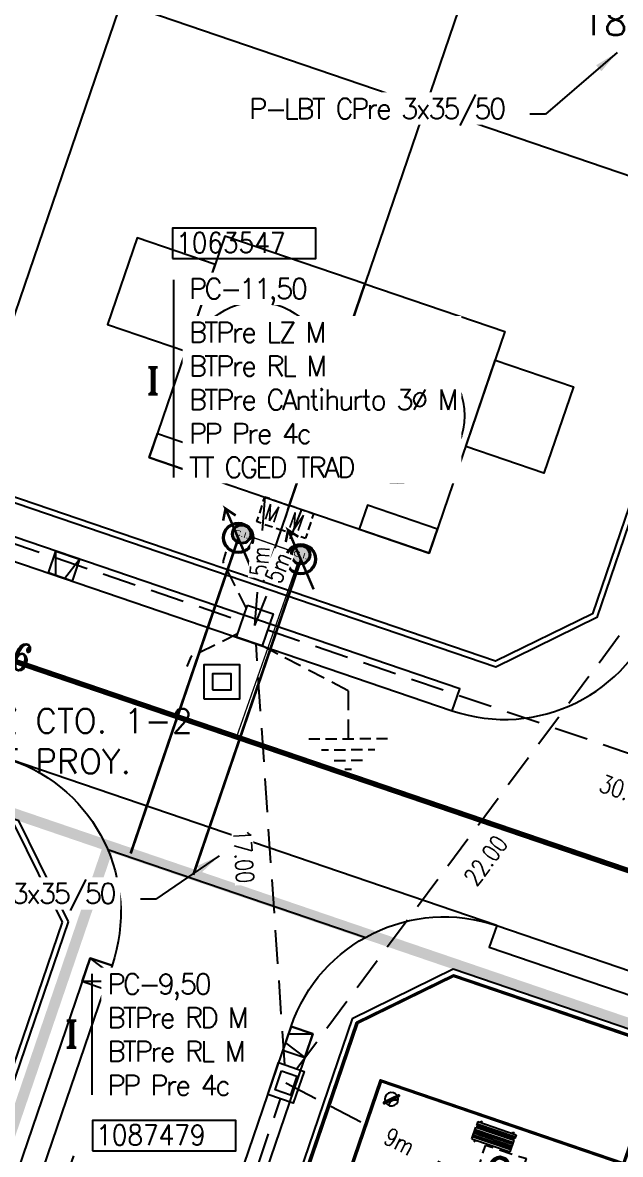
# Model space of a CAD drawing. Extents: x 0 to 336586, y 0 to 6284468.
# Drawn here: x 335268.98 to 335291.11, y 6277718.69 to 6277760.61 of the extents above; entities that cross this region are included whole.
import ezdxf
from ezdxf.enums import TextEntityAlignment as Align

# ---------------------------------------------------------------- set-up
doc = ezdxf.new("R2010")
doc.units = 0
doc.header["$LTSCALE"] = 5
doc.linetypes.add('DASHED', pattern=[0.75, 0.5, -0.25])
doc.linetypes.add('HIDDEN', pattern=[0.375, 0.25, -0.125])
for name, color, linetype in [('ACOM-P', 251, 'DASHED'), ('CALLES-URBANAS', 6, 'Continuous'), ('COTAS', 11, 'Continuous'), ('EQUIPOS', 240, 'Continuous'), ('EQUIPOS_P', 240, 'Continuous'), ('ESTRUCTURAS', 42, 'Continuous'), ('ESTRUCTURAS_E', 42, 'Continuous'), ('ESTRUCTURAS_P', 42, 'Continuous'), ('GRILLA', 254, 'Continuous'), ('LBT_A_P', 100, 'DASHED'), ('LINEA-EDIFICACION-URBANA', 21, 'Continuous'), ('MUROS', 8, 'Continuous'), ('Numero', 42, 'Continuous'), ('PLANTA', 6, 'Continuous'), ('POSTES_E', 41, 'Continuous'), ('POSTES_P', 41, 'Continuous'), ('Prosan Agua Potable D. Arranque', 1, 'Continuous'), ('Prosan Agua Potable D. MAP', 5, 'Continuous'), ('Prosan Agua Potable P. Cañeria Proyectada', 1, 'Continuous'), ('Prosan Alcantarillado D. Union Domiciliaria', 4, 'Continuous'), ('Prosan Alcantarillado P. Colector Proyectado', 1, 'Continuous'), ('Prosan General Bancas', 8, 'Continuous'), ('Prosan General Basura', 8, 'Continuous'), ('Prosan Pavimentación Baden Proyectado', 8, 'Continuous'), ('Prosan Pavimentación Dispositivo de Rodados Proyectado', 8, 'Continuous'), ('Prosan Pavimentación Vereda Proyectada', 8, 'Continuous'), ('PUNTO-DE-INTERES', 254, 'Continuous'), ('servicios', 6, 'Continuous'), ('TEXTO', 2, 'Continuous'), ('TEXTO-BT_P', 151, 'Continuous'), ('TEXTO-MT_P', 1, 'Continuous')]:
    doc.layers.add(name, color=color, linetype=linetype)
doc.styles.add('2mm', font='simplex.shx', dxfattribs={"width": 0.8, "height": 0.65})
doc.styles.add('ARIAL', font='arial.ttf', dxfattribs={"width": 0.82})
doc.styles.add('ROMAND', font='romand.shx', dxfattribs={"height": 2})
doc.styles.add('ROMANS', font='romans.shx', dxfattribs={"height": 1})
doc.styles.add('ROMANT', font='romant.shx', dxfattribs={"height": 2})
doc.styles.add('Swis-50', font='swissc.ttf', dxfattribs={"width": 0.85})
doc.dimstyles.new('ACOMETIDA 500', dxfattribs={"dimtxt": 0.65, "dimasz": 1.8, "dimexe": 1.25, "dimexo": 0.625, "dimtad": 0, "dimdec": 0, "dimtxsty": '2mm', "dimblk": 'NONE', "dimcen": 2.5, "dimse1": 1, "dimse2": 1, "dimclrd": 256, "dimclrt": 2, "dimadec": 0, "dimazin": 0, "dimtfac": 1, "dimtdec": 0, "dimtmove": 0, "dimatfit": 3, "dimldrblk": 'NONE', "dimfxl": 1, "dimtfill": 1, "dimlwd": -1, "dimarcsym": 2})
doc.dimstyles.new('COTA 500', dxfattribs={"dimtxt": 0.9, "dimasz": 0.9, "dimexe": 1.25, "dimexo": 1.25, "dimgap": 1.199999999999999, "dimtad": 0, "dimtih": 1, "dimtoh": 1, "dimdec": 0, "dimzin": 0, "dimdsep": 46, "dimtxsty": 'ROMANS', "dimcen": 0, "dimclrd": 11, "dimclre": 11, "dimclrt": 256, "dimadec": 0, "dimazin": 0, "dimtfac": 1, "dimtdec": 0, "dimtofl": 0, "dimtmove": 0, "dimatfit": 3, "dimfxl": 1.25, "dimfxlon": 1, "dimtfill": 1, "dimtolj": 1, "dimtzin": 0, "dimarcsym": 0})
doc.dimstyles.new('GRILLA X 500', dxfattribs={"dimtxt": 0.5, "dimasz": 1.8, "dimexe": 1.25, "dimexo": 0.625, "dimtad": 0, "dimdec": 0, "dimtxsty": 'ROMANS', "dimblk": 'NONE', "dimcen": 2.5, "dimse1": 1, "dimse2": 1, "dimsd1": 1, "dimsd2": 1, "dimclrd": 256, "dimclrt": 256, "dimadec": 0, "dimazin": 0, "dimtfac": 1, "dimtdec": 0, "dimtmove": 0, "dimatfit": 3, "dimldrblk": 'NONE', "dimfxlon": 1, "dimtfill": 1, "dimlwd": -1, "dimarcsym": 2})
doc.dimstyles.new('GRILLA Y 500', dxfattribs={"dimtxt": 0.5, "dimasz": 1.8, "dimexe": 1.25, "dimexo": 0.625, "dimtad": 0, "dimdec": 0, "dimtxsty": 'ROMANS', "dimblk": 'NONE', "dimcen": 2.5, "dimse1": 1, "dimse2": 1, "dimsd1": 1, "dimsd2": 1, "dimclrd": 256, "dimclrt": 256, "dimadec": 0, "dimazin": 0, "dimtfac": 1, "dimtdec": 0, "dimtmove": 0, "dimatfit": 3, "dimldrblk": 'NONE', "dimfxlon": 1, "dimtfill": 1, "dimlwd": -1, "dimarcsym": 2})
doc.dimstyles.new('VANO 500', dxfattribs={"dimtxt": 0.65, "dimasz": 1.8, "dimexe": 0, "dimexo": 8, "dimgap": 1.2, "dimtad": 0, "dimdec": 0, "dimzin": 0, "dimdsep": 46, "dimtxsty": '2mm', "dimblk": 'NONE', "dimcen": 0, "dimse1": 1, "dimse2": 1, "dimsd1": 1, "dimsd2": 1, "dimclrd": 7, "dimclrt": 2, "dimadec": 0, "dimazin": 0, "dimtfac": 1, "dimtdec": 0, "dimtofl": 0, "dimtmove": 0, "dimatfit": 3, "dimldrblk": 'NONE', "dimfxl": 1, "dimtfill": 1, "dimtolj": 1, "dimtzin": 0, "dimlwd": 25, "dimarcsym": 0})

# ---------------------------------------------------------------- blocks, each defined once
blk = doc.blocks.new('A$C461B3DCE')
at = {"layer": 'Prosan Agua Potable D. MAP', "ltscale": 2}
h = blk.add_hatch(color=4, dxfattribs=at)
h.dxf.hatch_style = 1
edge = h.paths.add_edge_path()
edge.add_line((0.7710314885518511, 0.5448670548734738), (0.7504819952160025, 0.5306253450311521))
edge.add_arc((0.5218886427903211, 0.3768014163459124), 0.2755298927691394, 393.9372072948622, 430.8894317799293)
edge.add_arc((0.5219586611189867, 0.376749035538496), 0.2755564759331746, 70.90675392884668, 215.492820778389)
edge.add_line((0.2976038094080948, 0.2167606861423788), (0.2770543160722461, 0.2025189763000571))
edge.add_arc((0.5218886427903213, 0.3768014163459125), 0.3005298927691393, 70.88943177992928, 215.4447158899646, ccw=False)
edge.add_arc((0.5218886427903213, 0.3768014163459125), 0.3005298927691391, 394.0026343322039, 430.88943177992934, ccw=False)
h = blk.add_hatch(color=4, dxfattribs=at)
h.dxf.hatch_style = 1
edge = h.paths.add_edge_path()
edge.add_line((0.7622593604771488, 0.557190258923689), (0.7420747884321109, 0.5424359027211417))
edge.add_arc((0.521888642790321, 0.3768014163459126), 0.2755298927691394, 0, 36.95222448506712, ccw=False)
edge.add_arc((0.5218620722195667, 0.376884724929531), 0.2755564759331746, 215.3966110015403, 359.98267785108266, ccw=False)
edge.add_line((0.2972388881172841, 0.2172733325026044), (0.2770543160722462, 0.2025189763000571))
edge.add_arc((0.5218886427903211, 0.3768014163459128), 0.3005298927691393, 215.4447158899647, 360)
edge.add_arc((0.5218886427903211, 0.3768014163459128), 0.3005298927691391, 0, 36.88679744772544)
at = {"layer": 'Prosan Agua Potable D. MAP', "color": 4, "ltscale": 2, "const_width": 0.05}
blk.add_lwpolyline([(9.38084215e-08, 1.08246816e-07), (1.023286459401971, 0.7479937492063158), (0.9377070762315523, 0.5236589383472321), (1.023286459402515, 0.7479937492077511), (0.7832410503892931, 0.7426890532315298)], dxfattribs=at)
at = {"layer": 'Prosan Agua Potable D. MAP', "color": 4, "ltscale": 2}
for radius in [0.3005298927691391, 0.2755298927691391]:
    blk.add_circle((0.5218886427903211, 0.3768014163459128), radius, dxfattribs=at)
blk = doc.blocks.new('agua potable')
at = {"layer": 'Prosan Agua Potable D. Arranque', "color": 4, "const_width": 0.1, "elevation": -499.809}
for points in [[(335766.5598556594, 6282419.206330545), (335762.5748947476, 6282407.533033522)], [(335768.8770554305, 6282418.41529863), (335764.8920945203, 6282406.742001605)]]:
    blk.add_lwpolyline(points, dxfattribs=at)
at = {"layer": 'Prosan Agua Potable P. Cañeria Proyectada', "color": 4, "const_width": 0.4}
for points in [[(335794.3611154302, 6282396.682042008), (335675.8759594712, 6282437.129801887)], [(335747.4637905316, 6282365.934244132), (335761.7595551762, 6282407.811369308)]]:
    blk.add_lwpolyline(points, dxfattribs=at)
at = {"layer": 'Prosan Agua Potable D. MAP', "color": 4, "ltscale": 20}
for p, xscale, yscale, zscale, rotation in [((335767.0314663126, 6282418.108546367, -499.809), 1.885254132807255, 1.885254132807255, 1.885254132807255, 77.0827137440164), ((335769.3486660836, 6282417.317514454, -499.809), 1.885254132807254, 1.885254132807254, 1.885254132807254, 77.08271373004237)]:
    blk.add_blockref('A$C461B3DCE', p, dxfattribs=dict(at, xscale=xscale, yscale=yscale, zscale=zscale, rotation=rotation))
blk = doc.blocks.new('UD')
at = {"layer": 'Prosan Alcantarillado D. Union Domiciliaria', "true_color": 0x57ffab}
h = blk.add_hatch(color=101, dxfattribs=at)
edge = h.paths.add_edge_path()
edge.add_arc((6.984919e-10, 0), 0.3200000000000001, 0, 360)
at = {"layer": 'Prosan Alcantarillado D. Union Domiciliaria', "color": 7}
for radius in [0.36, 0.3200000000000001]:
    blk.add_circle((6.984919e-10, 0), radius, dxfattribs=at)
at = {"layer": 'Prosan Alcantarillado D. Union Domiciliaria', "color": 7, "ltscale": 10, "style": 'ARIAL', "oblique": 359.9999998988733, "width": 1.199999998176862}
blk.add_text('C.I.', height=0.2121039574924962, dxfattribs=at).set_placement((0, 0), align=Align.MIDDLE_CENTER)
blk = doc.blocks.new('ALCANTARILLADO')
at = {"layer": 'Prosan Alcantarillado D. Union Domiciliaria', "color": 5, "ltscale": 20, "const_width": 0.05}
for points in [[(-17.29484608445637, -229.7124024324585), (-15.79013001119893, -230.2413405172992)], [(-15.57661543584254, -230.7181173099671), (-17.83632313834096, -237.1465038845781)]]:
    blk.add_lwpolyline(points, dxfattribs=at)
at = {"layer": 'Prosan Alcantarillado P. Colector Proyectado', "color": 5, "const_width": 0.2}
blk.add_lwpolyline([(-80.53497910180886, -215.7206601623911), (-1.985794598018401, -242.5353131315205)], dxfattribs=at)
at = {"layer": 'Prosan Alcantarillado D. Union Domiciliaria', "color": 5, "ltscale": 20, "rotation": 343.655956915462}
for p in [(-17.64029821905569, -229.6110968377907), (-15.45727229323529, -230.378474537516)]:
    blk.add_blockref('UD', p, dxfattribs=at)
blk = doc.blocks.new('Banca')
at = {"layer": 'Prosan General Bancas'}
for p, q in [((2.026606471405344, 2.107116963149334), (2.026606471405344, 1.957116963140606)), ((3.526606471408982, 2.107116963149334), (2.026606471405344, 2.107116963149334)), ((2.176606471406798, 2.157116963152244), (2.126606471407524, 2.157116963152244)), ((2.126606471407524, 2.157116963152244), (2.126606471407524, 2.107116963149334)), ((2.176606471406798, 2.157116963152244), (2.176606471406798, 2.107116963149334)), ((3.426606471406799, 2.157116963152244), (3.376606471407526, 2.157116963152244)), ((3.376606471407526, 2.157116963152244), (3.376606471407526, 2.107116963149334)), ((3.426606471406799, 2.157116963152244), (3.426606471406799, 2.107116963149334)), ((3.526606471408982, 2.107116963149334), (3.526606471408982, 2.087116963145263)), ((3.526606471408982, 2.107116963149334), (3.526606471408982, 1.957116963140606)), ((3.526606471408982, 2.025492940333379), (2.026606471405344, 2.025492940333379)), ((3.526606471408982, 1.957116963140606), (2.026606471405344, 1.957116963140606)), ((3.526606471408982, 1.887116963148173), (2.026606471405344, 1.887116963148173)), ((3.526606471408982, 1.804036638207206), (2.026606471405344, 1.804036638207206)), ((3.526606471408982, 1.734036638214774), (2.026606471405344, 1.734036638214774)), ((2.126606471407524, 1.957116963140606), (2.126606471407524, 1.887116963148173)), ((2.176606471406798, 1.957116963140606), (2.176606471406798, 1.887116963148173)), ((3.376606471407526, 1.957116963140606), (3.376606471407526, 1.887116963148173)), ((3.426606471406799, 1.957116963140606), (3.426606471406799, 1.887116963148173)), ((3.526606471408982, 2.03711696314235), (3.526606471408982, 2.017116963138278)), ((3.526606471408982, 1.66403663820779), (2.026606471405344, 1.66403663820779)), ((3.526606471408982, 1.594036638215357), (2.026606471405344, 1.594036638215357)), ((3.526606471408982, 1.52403663820837), (2.026606471405344, 1.52403663820837)), ((3.526606471408982, 1.43549294035142), (2.026606471405344, 1.43549294035142)), ((2.126606471407524, 1.43549294035142), (2.126606471407524, 1.385492940348511)), ((2.176606471406798, 1.385492940348511), (2.126606471407524, 1.385492940348511)), ((2.176606471406798, 1.43549294035142), (2.176606471406798, 1.385492940348511)), ((3.376606471407526, 1.43549294035142), (3.376606471407526, 1.385492940348511)), ((3.426606471406799, 1.385492940348511), (3.376606471407526, 1.385492940348511)), ((3.426606471406799, 1.43549294035142), (3.426606471406799, 1.385492940348511))]:
    blk.add_line(p, q, dxfattribs=at)
for points in [[(2.026606471405344, 1.43549294035142), (2.026606471405344, 1.887116963148173)], [(3.526606471408982, 1.43549294035142), (3.526606471408982, 1.887116963148173)]]:
    blk.add_lwpolyline(points, dxfattribs=at)
blk = doc.blocks.new('A$C5C7937C3')
at = {"layer": 'Prosan Pavimentación Dispositivo de Rodados Proyectado'}
for p, q in [((-0.6315782112360468, 6.903170517231955, -1.978999999999999), (-3.000010038471373, -8.76825652e-08, -1.978999999999999)), ((2.131585714683748, 6.903170517231955, -1.978999999999999), (4.500017541919078, -8.76825652e-08, -1.978999999999999))]:
    blk.add_line(p, q, dxfattribs=at)
at = {"layer": 'Prosan Pavimentación Dispositivo de Rodados Proyectado', "elevation": -1.978999999999999}
blk.add_lwpolyline([(4.500017541919078, 6.903170517231955), (-3.000010038489562, 6.903170517227408), (-3.000010038489562, -8.76825652e-08), (4.500017541919078, -8.76825652e-08)], close=True, dxfattribs=at)
blk = doc.blocks.new('A$C12F70A7C')
at = {"layer": 'MUROS'}
for points in [[(0, -8.672000000951812), (-5.476999999998952, -8.672000000951812), (-5.476999999998952, 0), (0, 0)], [(-2.738500000006752, 0), (-5.476999999998952, 0), (-5.476999999998952, -0.9399999999441206), (-2.738500000006752, -0.9399999999441206)], [(0, -8.672000000951812), (5.4769999999844, -8.672000000951812), (5.4769999999844, 0), (0, 0)], [(2.7384999999922, 0), (5.4769999999844, 0), (5.4769999999844, -0.9399999999441206), (2.7384999999922, -0.9399999999441206)], [(-5.476999999998952, -7.557999999960883), (-8.53499999998894, -7.557999999960883), (-8.53499999998894, -4.169999999925493), (-5.476999999998952, -4.169999999925493)], [(5.4769999999844, -7.557999999960883), (8.534999999974389, -7.557999999960883), (8.534999999974389, -4.169999999925493), (5.4769999999844, -4.169999999925493)]]:
    blk.add_lwpolyline(points, close=True, dxfattribs=at)
blk = doc.blocks.new('PLANTA')
at = {"layer": 'CALLES-URBANAS', "flags": 128}
blk.add_lwpolyline([(335725.5072849494, 6282473.654237114), (335721.237179917, 6282473.526946058), (335710.1720965475, 6282441.113577982, 0.4142135623730951), (335713.9119420435, 6282433.496914956), (335774.4799874992, 6282412.820554791, 0.4142135623730951), (335782.0966505262, 6282416.560400287), (335793.1617338957, 6282448.973768363), (335789.8608332461, 6282451.685604438)], format="xyb", close=True, dxfattribs=at)
for points in [[(335758.1459037947, 6282410.999947876, -0.4142135623730951), (335761.8857492908, 6282403.383284849), (335750.2714501044, 6282369.361078066), (335750.2714501044, 6282369.361078066, -0.4142135623730951), (335742.6547870774, 6282365.621232569), (335675.0551700945, 6282388.697988923, -0.4142135623730951), (335671.3153245985, 6282396.314651949), (335682.9296237849, 6282430.336858733, -0.4142135623730943), (335690.5462868119, 6282434.076704229), (335758.1459037947, 6282410.999947876)], [(335752.6961944177, 6282354.79671694), (335768.5103792626, 6282401.121807956, -0.4142135623730951), (335776.1270422894, 6282404.861653452), (335797.5159645338, 6282397.560030021)]]:
    blk.add_lwpolyline(points, format="xyb", dxfattribs=at)
for points in [[(335774.4799874992, 6282412.820554791), (335774.7545954077, 6282413.624974145), (335714.186549952, 6282434.301334309), (335713.9119420436, 6282433.496914956)], [(335776.1270422895, 6282404.861653452), (335775.852434381, 6282404.057234098), (335793.9755292322, 6282397.870479455)], [(335768.5103792626, 6282401.121807956), (335769.3147986162, 6282400.847200047), (335753.2260058629, 6282353.717689677), (335752.1702054612, 6282354.078112558)]]:
    blk.add_lwpolyline(points, dxfattribs=at)
at = {"layer": 'LINEA-EDIFICACION-URBANA', "ltscale": 0.2}
for p, q in [((335768.234799691, 6282456.690680241), (335756.2005119387, 6282421.438185034)), ((335717.1070802932, 6282454.464013386), (335784.7729435759, 6282431.364642263)), ((335779.5124435716, 6282452.840785054), (335767.4781558194, 6282417.588289848))]:
    blk.add_line(p, q, dxfattribs=at)
for points in [[(335789.8763127967, 6282446.314135138), (335779.6695743548, 6282416.41514939), (335776.0790449706, 6282414.652169315), (335713.7666911461, 6282435.923991127), (335712.0037110722, 6282439.514520511), (335722.210449514, 6282469.41350626), (335725.8009788984, 6282471.176486334), (335788.1133327229, 6282449.904664522), (335789.8763127967, 6282446.314135138)], [(335760.0541347662, 6282404.98234232), (335758.2911546922, 6282408.572871705), (335688.9472293405, 6282432.245089704), (335685.3566999563, 6282430.48210963), (335673.1469391235, 6282394.715594478), (335674.9099191973, 6282391.125065094), (335744.253844549, 6282367.452847094), (335747.8443739333, 6282369.215827168), (335760.0541347662, 6282404.98234232)], [(335793.9491029232, 6282396.400172804), (335759.4615803044, 6282295.374565735), (335731.070308997, 6282305.066609561), (335735.2540412491, 6282317.322175009), (335743.9133789979, 6282314.366101642), (335747.6826994505, 6282325.4077149), (335745.3452960156, 6282330.168129291), (335752.0018921857, 6282349.667548735), (335753.5886969829, 6282350.446683213), (335770.9374554338, 6282401.267058853), (335774.5279848182, 6282403.030038927), (335793.9491029232, 6282396.400172804)]]:
    blk.add_lwpolyline(points, dxfattribs=at)
at = {"layer": 'LINEA-EDIFICACION-URBANA', "flags": 128}
blk.add_lwpolyline([(335794.4069685654, 6282396.191036206), (335793.7771226211, 6282396.670214977), (335774.5141981128, 6282403.246077909), (335770.7749441318, 6282401.41007281), (335753.9739749621, 6282352.194357072), (335751.4276328168, 6282353.063612252)], dxfattribs=at)
at = {"layer": 'Prosan General Basura'}
for p, q in [((335772.4891451581, 6282398.584322337), (335771.9505657505, 6282398.319875325)), ((335771.9726030016, 6282398.274993708), (335772.5111824092, 6282398.539440719))]:
    blk.add_line(p, q, dxfattribs=at)
for centre, radius, start, end in [((335772.2308740798, 6282398.429658022), 0.25, 31.89059638055878, 200.4122554478263), ((335772.2308740798, 6282398.429658022), 0.25, 211.8905963805588, 20.41225544782628), ((335772.5001637837, 6282398.561881528), 0.025, 296.1514258922519, 116.1514258922519), ((335771.961584376, 6282398.297434516), 0.025, 116.1514258922519, 296.1514258922519), ((335772.3693501518, 6282398.147634185), 0.25, 65.08159208807889, 167.2212597333259)]:
    blk.add_arc(centre, radius, start, end, dxfattribs=at)
at = {"layer": 'Prosan Pavimentación Baden Proyectado'}
for points in [[(335776.1270422894, 6282404.861653452), (335758.145903795, 6282410.999947877)], [(335771.2485851939, 6282404.413706621), (335761.73208838, 6282407.662391867)]]:
    blk.add_lwpolyline(points, dxfattribs=at)
at = {"layer": 'Prosan Pavimentación Vereda Proyectada'}
for points in [[(335791.4700223127, 6282450.363584352), (335779.8320856569, 6282416.272135433), (335776.092831676, 6282414.436130334), (335713.6236771898, 6282435.761479825), (335711.7876720901, 6282439.500733806), (335723.4256087459, 6282473.592182724)], [(335761.8857492908, 6282403.383284849), (335761.0813299372, 6282403.657892757), (335749.4670307506, 6282369.635685975), (335750.2714501044, 6282369.361078066)]]:
    blk.add_lwpolyline(points, dxfattribs=at)
for points in [[(335760.2701737482, 6282404.996129026), (335758.4341686486, 6282408.735383007), (335688.9334426352, 6282432.461128686), (335685.1941886542, 6282430.625123587), (335672.9309001414, 6282394.701807773), (335674.7669052409, 6282390.962553792), (335744.2676312543, 6282367.236808113), (335748.0068852354, 6282369.072813212)], [(335770.5633859356, 6282395.296150173), (335771.8556584458, 6282399.081653014), (335780.8462276932, 6282396.012505802), (335782.3323410801, 6282400.365834069), (335774.5279848182, 6282403.030038927), (335770.9374554338, 6282401.267058853), (335769.0728441919, 6282395.804982474)], [(335770.5322205563, 6282395.359622365), (335771.8244930667, 6282399.145125207), (335780.8150623141, 6282396.075977994), (335782.2688688882, 6282400.33466869), (335774.5314314945, 6282402.976029182), (335770.9780832594, 6282401.231305365), (335769.1363163838, 6282395.836147853)]]:
    blk.add_lwpolyline(points, close=True, dxfattribs=at)
at = {"layer": 'PUNTO-DE-INTERES', "color": 8}
for centre in [(335767.2578980278, 6282425.465358108), (335772.4384494183, 6282423.748952406)]:
    blk.add_circle(centre, 2.5, dxfattribs=at)
at = {"layer": 'CALLES-URBANAS', "xscale": 0.1231318257598217, "yscale": 0.1231318257598217, "zscale": 0.1231318257598217, "rotation": 71.15142590643127}
blk.add_blockref('A$C5C7937C3', (335769.13578805, 6282400.322817646, 0.2436778831786871), dxfattribs=at)
at = {"layer": 'Prosan General Bancas', "xscale": -1, "rotation": 341.151425908519}
blk.add_blockref('Banca', (335778.0792597751, 6282394.466399111), dxfattribs=at)
at = {"layer": 'Prosan Pavimentación Dispositivo de Rodados Proyectado', "xscale": -0.1231318257598217, "yscale": 0.1231318257598217, "zscale": 0.1231318257598217}
for p, rotation in [((335760.1576061879, 6282418.608007747, 0.2436778831786871), 161.1514259080774), ((335760.9023193918, 6282403.133510349, 0.2436778831786871), 251.1514259102298)]:
    blk.add_blockref('A$C5C7937C3', p, dxfattribs=dict(at, rotation=rotation))
at = {"layer": 'PUNTO-DE-INTERES', "rotation": 161.1514259085047}
blk.add_blockref('A$C12F70A7C', (335768.4473602021, 6282420.427416978), dxfattribs=at)
blk.add_blockref('A$C12F70A7C', (335768.4473602021, 6282420.427416978), dxfattribs=at)
blk.add_blockref('A$C12F70A7C', (335768.4473602021, 6282420.427416978), dxfattribs=at)
at = {"layer": 'PUNTO-DE-INTERES', "color": 8, "char_height": 2.25, "attachment_point": 5, "rotation": 71.15142590850466, "line_spacing_factor": 0.6, "style": 'Swis-50'}
for s, insert in [('\\fArial Narrow|b0|i0|c00|p39;\\H1x;\\W0.8;121', (335767.3868097462, 6282425.42135099)), ('\\fArial Narrow|b0|i0|c00|p39;\\H1x;\\W0.8;122', (335772.4384494183, 6282423.748952406))]:
    blk.add_mtext(s, dxfattribs=dict(at, insert=insert))
at = {"layer": 'TEXTO', "style": 'ROMANT', "width": 0.8}
blk.add_text('CALLE 06', height=1, rotation=341.1514259368298, dxfattribs=at).set_placement((335756.372280269, 6282415.545627837), align=Align.MIDDLE_CENTER)
blk = doc.blocks.new('EM-BT_P')
at = {"layer": 'EQUIPOS'}
for p, q in [((-1.59583581811421, 0.990598165203636), (-1.59583581811421, 1.595838092819461)), ((-0.990595890498426, 1.595417830392476), (-1.59583581811421, 1.595417830392476)), ((-0.4940528739877835, 1.595417830392476), (0.4940729303437621, 1.595417830392476)), ((0.9906159468543903, 1.595417830392476), (1.595855874470174, 1.595417830392476)), ((1.595855874470174, 0.990598165203636), (1.595855874470174, 1.595838092819461)), ((-1.59583581811421, 0.4940551486930361), (-1.59583581811421, -0.4940706556385237)), ((1.595855874470174, 0.4940551486930361), (1.595855874470174, -0.4940706556385237)), ((-1.59583581811421, -0.9906136721491804), (-1.59583581811421, -1.595853599764949)), ((1.595855874470174, -0.9906136721491804), (1.595855874470174, -1.595853599764949)), ((-0.990595890498426, -1.595433337337964), (-1.59583581811421, -1.595433337337964)), ((-0.4940528739877835, -1.595433337337964), (0.4940729303437621, -1.595433337337964)), ((0.9906159468543903, -1.595433337337964), (1.595855874470174, -1.595433337337964))]:
    blk.add_line(p, q, dxfattribs=at)
at = {"layer": 'EQUIPOS', "style": 'ROMANS', "width": 0.8}
blk.add_text('M', height=1.98, dxfattribs=at).set_placement((-0.9147899827143248, -0.9896123134684556))
blk = doc.blocks.new('PC-11-5-R_P')
at = {"layer": 'POSTES_P'}
for points in [[(-0.9999657893680478, 1.250017720109184), (1.000034210631952, 1.250017720109184), (1.000034210631952, -1.249982279890816), (-0.9999657893680478, -1.249982279890816)], [(-0.6076441962093213, 0.7368020719475794), (0.607712617473112, 0.7368020719475794), (0.607712617473112, -0.7367666317292105), (-0.6076441962093213, -0.7367666317292105)]]:
    blk.add_lwpolyline(points, close=True, dxfattribs=at)
blk = doc.blocks.new('PC-11-5_P')
at = {"layer": 'POSTES_E'}
blk.add_lwpolyline([(-0.9999145091573203, 1.250006196363586), (1.00008549084268, 1.250006196363586), (1.00008549084268, -1.249993803636414), (-0.9999145091573203, -1.249993803636414)], close=True, dxfattribs=at)
blk = doc.blocks.new('*D145')
at = {"layer": 'Defpoints', "color": 0, "linetype": 'HIDDEN', "ltscale": 0.25, "transparency": 16777216}
for p in [(335291.8996462352, 6277739.026139759), (335292.7083347826, 6277738.424183487), (335278.7305737594, 6277721.334359492)]:
    blk.add_point(p, dxfattribs=at)
at = {"layer": 'COTAS', "color": 2, "linetype": 'HIDDEN', "ltscale": 0.25, "transparency": 16777216, "insert": (335286.1237985445, 6277729.578293353), "char_height": 0.65, "attachment_point": 5, "rotation": 53.33743828222903, "style": '2mm', "bg_fill": 3, "box_fill_scale": 1.1, "bg_fill_color": 256, "bg_fill_true_color": 13158600, "bg_fill_transparency": 0}
blk.add_mtext('\\A1;22.00', dxfattribs=at)
blk = doc.blocks.new('_None')
blk = doc.blocks.new('*D146')
at = {"layer": 'Defpoints', "color": 0, "linetype": 'HIDDEN', "ltscale": 0.25, "transparency": 16777216}
for p in [(335278.7305737594, 6277721.334359492), (335269.0401209788, 6277692.947743451), (335270.001387561, 6277692.619592029)]:
    blk.add_point(p, dxfattribs=at)
at = {"layer": 'COTAS', "color": 2, "linetype": 'HIDDEN', "ltscale": 0.25, "transparency": 16777216, "insert": (335274.8466139503, 6277706.81290005), "char_height": 0.65, "attachment_point": 5, "rotation": 71.15142926931067, "style": '2mm', "bg_fill": 3, "box_fill_scale": 1.1, "bg_fill_color": 256, "bg_fill_true_color": 13158600, "bg_fill_transparency": 0}
blk.add_mtext('\\A1;30.00', dxfattribs=at)
blk = doc.blocks.new('*D162')
at = {"layer": 'Defpoints', "color": 0, "ltscale": 0.5, "transparency": 16777216}
for p in [(335277.5750788453, 6277738.277741074), (335305.9650222005, 6277728.581808096), (335305.5249965584, 6277727.292099603)]:
    blk.add_point(p, dxfattribs=at)
at = {"layer": 'COTAS', "color": 2, "ltscale": 0.5, "transparency": 16777216, "insert": (335291.3285291903, 6277732.135682246), "char_height": 0.65, "attachment_point": 5, "rotation": 341.1612699663078, "style": '2mm', "bg_fill": 3, "box_fill_scale": 1.1, "bg_fill_color": 256, "bg_fill_true_color": 13158600, "bg_fill_transparency": 0}
blk.add_mtext('\\A1;30.00', dxfattribs=at)
blk = doc.blocks.new('*D225')
at = {"layer": 'Defpoints', "color": 0, "linetype": 'HIDDEN', "ltscale": 0.25, "transparency": 16777216}
for p in [(335253.6442032419, 6277746.449792642), (335277.5750373907, 6277738.277751951), (335277.1249616959, 6277736.959759639)]:
    blk.add_point(p, dxfattribs=at)
at = {"layer": 'COTAS', "color": 2, "linetype": 'HIDDEN', "ltscale": 0.25, "transparency": 16777216, "insert": (335265.1595446214, 6277741.045779984), "char_height": 0.65, "attachment_point": 5, "rotation": 341.1456912022462, "style": '2mm', "bg_fill": 3, "box_fill_scale": 1.1, "bg_fill_color": 256, "bg_fill_true_color": 13158600, "bg_fill_transparency": 0}
blk.add_mtext('\\A1;25.00', dxfattribs=at)
blk = doc.blocks.new('*D226')
at = {"layer": 'Defpoints', "color": 0, "linetype": 'HIDDEN', "ltscale": 0.25, "transparency": 16777216}
for p in [(335276.5828332403, 6277738.210072483), (335277.575078845, 6277738.277741074), (335278.7305737592, 6277721.334359492)]:
    blk.add_point(p, dxfattribs=at)
at = {"layer": 'COTAS', "color": 2, "linetype": 'HIDDEN', "ltscale": 0.25, "transparency": 16777216, "insert": (335277.1605806979, 6277729.738381693), "char_height": 0.65, "attachment_point": 5, "rotation": 273.9013835380093, "style": '2mm', "bg_fill": 3, "box_fill_scale": 1.1, "bg_fill_color": 256, "bg_fill_true_color": 13158600, "bg_fill_transparency": 0}
blk.add_mtext('\\A1;17.00', dxfattribs=at)
blk = doc.blocks.new('*D361')
at = {"layer": 'ACOM-P', "ltscale": 0.5, "transparency": 16777216}
for p, q in [((335277.9468613141, 6277743.040269649), (335277.8500823522, 6277741.80053241)), ((335277.5750788451, 6277738.277741073), (335277.6718578071, 6277739.517478313))]:
    blk.add_line(p, q, dxfattribs=at)
at = {"layer": 'Defpoints', "color": 0, "ltscale": 0.5, "transparency": 16777216}
for p in [(335277.9468613141, 6277743.040269649), (335277.9468613141, 6277743.040269649), (335277.5750788451, 6277738.277741073)]:
    blk.add_point(p, dxfattribs=at)
at = {"layer": 'ACOM-P', "color": 2, "ltscale": 0.5, "transparency": 16777216, "insert": (335277.7609700784, 6277740.659005362), "char_height": 0.65, "attachment_point": 5, "rotation": 85.53630955409899, "style": '2mm', "bg_fill": 3, "box_fill_scale": 1.1, "bg_fill_color": 256, "bg_fill_true_color": 13158600, "bg_fill_transparency": 0}
blk.add_mtext('5m', dxfattribs=at)
blk = doc.blocks.new('*D362')
at = {"layer": 'ACOM-P', "ltscale": 0.5, "transparency": 16777216}
for p, q in [((335279.3061040856, 6277742.576259414), (335278.8682772575, 6277741.488981857)), ((335277.5750571156, 6277738.277462724), (335278.0128839437, 6277739.36474028))]:
    blk.add_line(p, q, dxfattribs=at)
at = {"layer": 'Defpoints', "color": 0, "ltscale": 0.5, "transparency": 16777216}
for p in [(335279.3061040859, 6277742.576259414), (335279.3061040856, 6277742.576259414), (335277.5750571159, 6277738.277462724)]:
    blk.add_point(p, dxfattribs=at)
at = {"layer": 'ACOM-P', "color": 2, "ltscale": 0.5, "transparency": 16777216, "insert": (335278.4405806002, 6277740.426861069), "char_height": 0.65, "attachment_point": 5, "rotation": 68.066253724571, "style": '2mm', "bg_fill": 3, "box_fill_scale": 1.1, "bg_fill_color": 256, "bg_fill_true_color": 13158600, "bg_fill_transparency": 0}
blk.add_mtext('5m', dxfattribs=at)
blk = doc.blocks.new('*U414')
at = {"layer": 'ESTRUCTURAS', "linetype": 'DASHED', "ltscale": 0.5}
for points in [[(-0.9999999950032943, 9.996705035690685e-05), (-3.720325226813023, -2.740808827288756), (-4.480604555860867, -2.773815924443584)], [(0.9999999950032943, -9.996705035690685e-05), (3.71977717131017, -2.741552592383566), (4.480049885918192, -2.774711694641872)]]:
    blk.add_lwpolyline(points, dxfattribs=at)
blk = doc.blocks.new('*U95')
at = {"layer": 'ESTRUCTURAS_E', "ltscale": 3}
for p, q in [((1.657170947816326, -0.8640653022951028), (0, 0)), ((4.069243126028397, -2.121743563292085), (2.412072178212014, -1.257678260997011)), ((6.570607230804427, -3.425979516855932), (4.913436282988101, -2.561914214560829)), ((9.105852084715393, -4.74788122770434), (7.368990578442236, -3.8422644810191)), ((9.105852084715535, -4.747881227704397), (9.105852084715535, -6.800140530395112)), ((9.105852084715535, -7.785268621837815), (9.105852084715535, -9.837527924528558)), ((4.937199434267285, -9.837527924525233), (6.115733717630775, -9.837527924525233)), ((6.713632307243472, -9.837527924525233), (7.892166590607018, -9.837527924525233)), ((8.516584943035012, -9.837527924528558), (9.695119226398559, -9.837527924528558)), ((11.49807186218996, -9.837527924525233), (10.31953757882647, -9.837527924525233)), ((13.27450473516626, -9.837527924525233), (12.09597045180271, -9.837527924525233)), ((6.287813355392416, -11.00585093154979), (7.003679050656899, -11.00585093154979)), ((7.628097403084865, -11.00585093155311), (8.806631686448354, -11.00585093155311)), ((10.60958432223984, -11.00585093154979), (9.431050038876348, -11.00585093154979)), ((11.92389081404107, -11.00585093154979), (11.20748291185259, -11.00585093154979)), ((7.628097403084865, -12.14540153467328), (8.806631686448354, -12.14540153467328)), ((9.468130448197767, -13.10210014875597), (8.743573721235746, -13.10210014875597)), ((10.60958432223984, -12.14540153467001), (9.431050038876348, -12.14540153467001))]:
    blk.add_line(p, q, dxfattribs=at)
blk = doc.blocks.new('CA 3Ø-P')
at = {"layer": 'ESTRUCTURAS'}
for points in [[(-1.307126184576191, -1.266878571361303), (1.346075665089302, -1.266878571361303), (1.346075665089302, 1.246819127351046), (-1.307126184576191, 1.246819127351046)], [(-0.676001158892177, -0.6099489843472838), (0.7149506394052878, -0.6099489843472838), (0.7149506394052878, 0.5898895403370261), (-0.676001158892177, 0.5898895403370261)]]:
    blk.add_lwpolyline(points, close=True, dxfattribs=at)
blk = doc.blocks.new('COTA-500')
at = {"layer": 'COTAS', "color": 11}
blk.add_line((0.007478311659748544, 1.249977630094855), (-0.007478310724740958, -1.249977629634322), dxfattribs=at)
blk.add_solid([(0.8990864967945762, -0.1553816995609121), (0.9008812913689561, 0.1446129311781807), (4.675037934900872e-10, -2.564345437383597e-12)], dxfattribs=at)
blk = doc.blocks.new('*D434')
at = {"layer": 'Defpoints', "color": 0, "ltscale": 0.5, "transparency": 16777216}
for p in [(335292.711083103, 6278000), (335274.7657512065, 6277998.486549078), (0, 0)]:
    blk.add_point(p, dxfattribs=at)
at = {"layer": 'GRILLA', "ltscale": 0.5, "transparency": 16777216, "insert": (335269.8550369208, 6277998.486549078), "char_height": 1, "attachment_point": 5, "style": 'ROMANS', "bg_fill": 3, "box_fill_scale": 1.1, "bg_fill_color": 256, "bg_fill_true_color": 13158600, "bg_fill_transparency": 0}
blk.add_mtext('Y-6278000', dxfattribs=at)
blk = doc.blocks.new('*D439')
at = {"layer": 'Defpoints', "color": 0, "ltscale": 0.5, "transparency": 16777216}
for p in [(335301.7893708139, 6277932.198101984), (335300, 6277899.167990658), (0, 0)]:
    blk.add_point(p, dxfattribs=at)
at = {"layer": 'GRILLA', "ltscale": 0.5, "transparency": 16777216, "insert": (335301.7893708129, 6277936.632625794), "char_height": 1, "attachment_point": 5, "rotation": 90, "style": 'ROMANS', "bg_fill": 3, "box_fill_scale": 1.1, "bg_fill_color": 256, "bg_fill_true_color": 13158600, "bg_fill_transparency": 0}
blk.add_mtext('X-335300', dxfattribs=at)
blk = doc.blocks.new('*D440')
at = {"layer": 'Defpoints', "color": 0, "ltscale": 0.5, "transparency": 16777216}
for p in [(335402.3497128253, 6277986.733224559), (335398.5975279866, 6277900), (0, 0)]:
    blk.add_point(p, dxfattribs=at)
at = {"layer": 'GRILLA', "ltscale": 0.5, "transparency": 16777216, "insert": (335402.3497128243, 6277991.143938844), "char_height": 1, "attachment_point": 5, "rotation": 90, "style": 'ROMANS', "bg_fill": 3, "box_fill_scale": 1.1, "bg_fill_color": 256, "bg_fill_true_color": 13158600, "bg_fill_transparency": 0}
blk.add_mtext('X-335399', dxfattribs=at)
blk = doc.blocks.new('*D442')
at = {"layer": 'ACOM-P', "ltscale": 0.5, "transparency": 16777216}
for p, q in [((335278.7305547083, 6277721.334356633), (335281.9138277648, 6277719.688158981)), ((335287.1312034135, 6277716.990045628), (335283.9479303574, 6277718.636243279))]:
    blk.add_line(p, q, dxfattribs=at)
at = {"layer": 'Defpoints', "color": 0, "ltscale": 0.5, "transparency": 16777216}
for p in [(335278.7305547087, 6277721.334356634), (335287.1312034135, 6277716.990045628), (335287.1312034135, 6277716.990045628)]:
    blk.add_point(p, dxfattribs=at)
at = {"layer": 'ACOM-P', "color": 2, "ltscale": 0.5, "transparency": 16777216, "insert": (335282.9308790611, 6277719.16220113), "char_height": 0.65, "attachment_point": 5, "rotation": 332.6547095040809, "style": '2mm', "bg_fill": 3, "box_fill_scale": 1.1, "bg_fill_color": 256, "bg_fill_true_color": 13158600, "bg_fill_transparency": 0}
blk.add_mtext('9m', dxfattribs=at)
blk = doc.blocks.new('ECAP_P')
at = {"layer": 'EQUIPOS'}
for p, q in [((-1.595856267744706, 1.01529308646252), (-1.595856267744706, 1.620533014078346)), ((-0.9906163401289234, 1.620112751651361), (-1.595856267744706, 1.620112751651361)), ((-0.494073323618281, 1.620112751651361), (0.4940524807132647, 1.620112751651361)), ((0.9905954972238928, 1.620112751651361), (1.595835424839676, 1.620112751651361)), ((1.595835424839676, 1.01529308646252), (1.595835424839676, 1.620533014078346)), ((-1.595856267744706, 0.5187500699519207), (-1.595856267744706, -0.4693757343796392)), ((1.595835424839676, 0.5187500699519207), (1.595835424839676, -0.4693757343796392)), ((-1.595856267744706, -1.015368614459049), (-1.595856267744706, -1.620608542074819)), ((-0.9906163401289234, -1.620188279647833), (-1.595856267744706, -1.620188279647833)), ((-0.494073323618281, -1.620188279647833), (0.4940524807132647, -1.620188279647833)), ((0.9905954972238928, -1.620188279647833), (1.595835424839676, -1.620188279647833)), ((1.595835424839676, -1.015368614459049), (1.595835424839676, -1.620608542074819))]:
    blk.add_line(p, q, dxfattribs=at)
at = {"layer": 'EQUIPOS', "style": 'ROMAND'}
blk.add_text('C', height=2.2, dxfattribs=at).set_placement((-1.13989823428821, -1.048246715766167))

msp = doc.modelspace()

# ---------------------------------------------------------------- linework, layer by layer
at = {"layer": 'LBT_A_P', "ltscale": 0.5}
for points in [[(335254.2190340001, 6277746.253496164), (335277.1019071378, 6277738.439322441)], [(335279.1225556353, 6277721.860961288), (335291.5070997443, 6277738.498779439)], [(335278.0482435693, 6277738.116139252), (335305.4918554705, 6277728.743404044)], [(335278.6844600207, 6277722.010515771), (335277.6211509011, 6277737.601599023)], [(335269.2016525623, 6277693.420924133), (335278.5286562143, 6277720.742874661)]]:
    msp.add_lwpolyline(points, dxfattribs=at)

# ---------------------------------------------------------------- block references
at = {"layer": 'EQUIPOS_P', "ltscale": 5, "xscale": 0.3, "yscale": 0.3, "zscale": 0.3, "rotation": 341.1514259146094}
for p in [(335278.2452700636, 6277742.43252182), (335279.1514726435, 6277742.123300981)]:
    msp.add_blockref('EM-BT_P', p, dxfattribs=at)
at = {"layer": 'PLANTA'}
msp.add_blockref('PLANTA', (-489.5943777723587, -4677.696606804617), dxfattribs=at)
at = {"layer": 'POSTES_P', "ltscale": 5, "xscale": 0.5, "yscale": 0.5, "zscale": 0.5}
for name, p, rotation in [('PC-11-5_P', (335277.5750373909, 6277738.277751951), 341.1514258079912), ('PC-11-5-R_P', (335278.7305547089, 6277721.334356633), 341.1514258837568)]:
    msp.add_blockref(name, p, dxfattribs=dict(at, rotation=rotation))
at = {"layer": 'servicios', "color": 1}
msp.add_blockref('ALCANTARILLADO', (335294.7307215866, 6277971.279013176), dxfattribs=at)
at = {"layer": 'servicios'}
msp.add_blockref('agua potable', (-489.5943777723587, -4677.696606804617), dxfattribs=at)

# ---------------------------------------------------------------- texts
at = {"layer": 'LBT_A_P', "insert": (335267.4029476322, 6277732.797272578), "char_height": 0.9, "attachment_point": 7, "style": 'ROMANS'}
msp.add_mtext('LZ CTO. 1-2\\PBT PROY.', dxfattribs=at)
at = {"layer": 'TEXTO-BT_P', "ltscale": 0.5, "style": 'ROMANT'}
msp.add_text('I', height=0.9999999975, dxfattribs=at).set_placement((335270.7907056264, 6277723.149648604), align=Align.MIDDLE_CENTER)
at = {"layer": 'TEXTO-MT_P', "ltscale": 0.5, "style": 'ROMANT'}
msp.add_text('I', height=0.9999999975, dxfattribs=at).set_placement((335273.8065254213, 6277747.344693732), align=Align.MIDDLE_CENTER)

# ---------------------------------------------------------------- leaders
at = {"layer": 'COTAS'}
msp.add_leader([(335276.2606211585, 6277729.752751632), (335273.9096505808, 6277728.145162931), (335273.340576739, 6277728.145162931)], dimstyle='COTA 500', override={"dimgap": 1.199999999999999, "dimtad": 0}, dxfattribs=at)

# ---------------------------------------------------------------- next in the draw order: texts
at = {"layer": 'TEXTO-MT_P', "ltscale": 0.5, "insert": (335275.1357104314, 6277750.639332983), "char_height": 0.7499999981250001, "attachment_point": 4, "style": 'ROMANS', "bg_fill": 3, "box_fill_scale": 1.3, "bg_fill_color": 256, "bg_fill_transparency": 0}
msp.add_mtext('{\\T0.8;PC-11,50}', dxfattribs=at)

# ---------------------------------------------------------------- next in the draw order: dimensions: what is measured, and where the dimension line sits
at = {"layer": 'COTAS', "linetype": 'HIDDEN', "ltscale": 0.25}
dim = msp.add_aligned_dim(p1=(335278.7305737594, 6277721.334359492), p2=(335291.8996462353, 6277739.026139759), distance=-1.0081312020802098, dimstyle='VANO 500', override={"dimpost": '.00', "dimsah": 1}, dxfattribs=at)
dim.commit()
dim.dimension.update_dxf_attribs({"geometry": '*D145', "text_midpoint": (335286.1237985445, 6277729.578293353)})

# ---------------------------------------------------------------- next in the draw order: dimensions: what is measured, and where the dimension line sits
at = {"layer": 'COTAS', "ltscale": 0.5}
dim = msp.add_linear_dim(base=(335305.5249965584, 6277727.292099603), p1=(335277.5750788451, 6277738.277741074), p2=(335305.9650222003, 6277728.581808097), angle=161.1612699663078, dimstyle='VANO 500', override={"dimpost": '.00', "dimsah": 1, "dimtmove": 1}, dxfattribs=at)
dim.commit()
dim.dimension.update_dxf_attribs({"geometry": '*D162', "text_midpoint": (335291.3285291903, 6277732.135682246)})
at = {"layer": 'COTAS', "linetype": 'HIDDEN', "ltscale": 0.25}
dim = msp.add_aligned_dim(p1=(335278.7305737594, 6277721.334359492), p2=(335269.0401209787, 6277692.947743452), distance=1.015734610459141, dimstyle='VANO 500', override={"dimpost": '.00', "dimsah": 1}, dxfattribs=at)
dim.commit()
dim.dimension.update_dxf_attribs({"geometry": '*D146', "text_midpoint": (335274.8466139503, 6277706.81290005)})

# ---------------------------------------------------------------- next in the draw order: linework, layer by layer
at = {"layer": 'TEXTO-BT_P', "ltscale": 0.5}
msp.add_lwpolyline([(335271.5464843686, 6277725.375757067), (335271.5464843686, 6277720.891417471)], dxfattribs=at)

# ---------------------------------------------------------------- next in the draw order: block references
at = {"layer": 'COTAS', "rotation": 161.1393807753486}
msp.add_blockref('COTA-500', (335270.4631818811, 6277717.458691612), dxfattribs=at)

# ---------------------------------------------------------------- next in the draw order: dimensions: what is measured, and where the dimension line sits
at = {"layer": 'COTAS', "linetype": 'HIDDEN', "ltscale": 0.25}
dim = msp.add_aligned_dim(p1=(335253.6442032419, 6277746.449792641), p2=(335277.5750373909, 6277738.277751951), distance=-1.3927210293032586, dimstyle='VANO 500', override={"dimpost": '.00', "dimsah": 1}, dxfattribs=at)
dim.commit()
dim.dimension.update_dxf_attribs({"geometry": '*D225', "text_midpoint": (335265.1595446214, 6277741.045779984)})

# ---------------------------------------------------------------- next in the draw order: linework, layer by layer
at = {"layer": 'TEXTO-MT_P', "ltscale": 0.5}
msp.add_lwpolyline([(335274.5623041635, 6277751.082988178), (335274.5623041635, 6277743.767210118)], dxfattribs=at)

# ---------------------------------------------------------------- next in the draw order: texts
at = {"layer": 'TEXTO-BT_P', "ltscale": 0.5, "insert": (335275.1357104314, 6277746.643593597), "char_height": 0.7499999981250001, "attachment_point": 4, "style": 'ROMANS', "bg_fill": 3, "box_fill_scale": 1.3, "bg_fill_color": 256, "bg_fill_transparency": 0}
msp.add_mtext('{\\T0.8;BTPre LZ M\\PBTPre RL M\\PBTPre CAntihurto 3Ø M\\PPP Pre 4c\\PTT CGED TRAD}', dxfattribs=at)

# ---------------------------------------------------------------- next in the draw order: dimensions: what is measured, and where the dimension line sits
at = {"layer": 'COTAS', "linetype": 'HIDDEN', "ltscale": 0.25}
dim = msp.add_aligned_dim(p1=(335278.7305737594, 6277721.334359492), p2=(335277.5750788451, 6277738.277741074), distance=0.994550339815612, dimstyle='VANO 500', override={"dimpost": '.00', "dimsah": 1}, dxfattribs=at)
dim.commit()
dim.dimension.update_dxf_attribs({"geometry": '*D226', "text_midpoint": (335277.1605806979, 6277729.738381693)})

# ---------------------------------------------------------------- next in the draw order: block references
at = {"layer": 'ESTRUCTURAS_P', "ltscale": 5, "xscale": 0.35, "yscale": 0.35, "zscale": 0.35}
msp.add_blockref('*U95', (335277.8470360755, 6277737.526734518), dxfattribs=at)
at = {"layer": 'ESTRUCTURAS_P', "xscale": 0.5, "yscale": 0.5, "zscale": 0.5}
msp.add_blockref('CA 3Ø-P', (335276.3476289352, 6277736.197989844), dxfattribs=at)

# ---------------------------------------------------------------- next in the draw order: texts
at = {"layer": 'TEXTO-BT_P', "ltscale": 0.5, "insert": (335272.1198906364, 6277723.127043973), "char_height": 0.7499999981250001, "attachment_point": 4, "style": 'ROMANS', "bg_fill": 3, "box_fill_scale": 1.3, "bg_fill_color": 256, "bg_fill_transparency": 0}
msp.add_mtext('{\\T0.8;PC-9,50\\PBTPre RD M\\PBTPre RL M\\PPP Pre 4c}', dxfattribs=at)

# ---------------------------------------------------------------- next in the draw order: dimensions: what is measured, and where the dimension line sits
at = {"layer": 'ACOM-P', "ltscale": 0.5}
dim = msp.add_aligned_dim(p1=(335277.5750788451, 6277738.277741074), p2=(335277.9468613141, 6277743.04026965), distance=-7.248234694746145e-11, dimstyle='ACOMETIDA 500', override={"dimpost": 'm', "dimsah": 1}, dxfattribs=at)
dim.commit()
dim.dimension.update_dxf_attribs({"geometry": '*D361', "text_midpoint": (335277.7609700784, 6277740.659005362)})

# ---------------------------------------------------------------- next in the draw order: dimensions: what is measured, and where the dimension line sits
dim = msp.add_aligned_dim(p1=(335277.5750571161, 6277738.277462725), p2=(335279.306104086, 6277742.576259414), distance=3.7796075060358856e-10, dimstyle='ACOMETIDA 500', override={"dimpost": 'm', "dimsah": 1}, dxfattribs=at)
dim.commit()
dim.dimension.update_dxf_attribs({"geometry": '*D362', "text_midpoint": (335278.4405806002, 6277740.426861069)})

# ---------------------------------------------------------------- next in the draw order: linework, layer by layer
at = {"layer": 'COTAS', "ltscale": 0.5}
msp.add_lwpolyline([(335224.3070617126, 6277794.475828676), (335239.256357417, 6277778.30064067), (335264.8478576852, 6277769.565422369), (335289.3879701096, 6277761.188946443), (335313.9950694758, 6277752.789615487), (335334.8164369783, 6277745.68248441), (335355.7365372478, 6277738.538463867), (335379.7936561459, 6277730.3307163), (335404.0469462401, 6277725.08953426)], dxfattribs=at)

# ---------------------------------------------------------------- next in the draw order: block references
at = {"layer": 'ESTRUCTURAS_P', "xscale": 0.5, "yscale": 0.5, "zscale": 0.5, "rotation": 251.1514259245095}
msp.add_blockref('*U414', (335277.1019071381, 6277738.439322441), dxfattribs=at)

# ---------------------------------------------------------------- next in the draw order: texts
at = {"layer": 'COTAS', "insert": (335291.5777170022, 6277760.642604564), "char_height": 1, "attachment_point": 5, "style": 'ROMANS', "bg_fill": 3, "box_fill_scale": 1.5, "bg_fill_color": 256, "bg_fill_transparency": 0}
msp.add_mtext('\\A1;186m', dxfattribs=at)
at = {"layer": 'TEXTO-BT_P', "ltscale": 0.5, "char_height": 0.7499999981250001, "attachment_point": 4, "style": 'ROMANS', "bg_fill": 3, "box_fill_scale": 1.3, "bg_fill_color": 256, "bg_fill_transparency": 0}
for insert in [(335277.3655111836, 6277757.303727912), (335262.9430236195, 6277728.229349434)]:
    msp.add_mtext('{\\T0.8;P-LBT CPre 3x35/50}', dxfattribs=dict(at, insert=insert))

# ---------------------------------------------------------------- next in the draw order: leaders
at = {"layer": 'COTAS'}
msp.add_leader([(335290.9905890841, 6277759.508103868), (335288.3321381449, 6277757.219541408), (335287.7630643031, 6277757.219541408)], dimstyle='COTA 500', override={"dimgap": 1.199999999999999, "dimtad": 0}, dxfattribs=at)

# ---------------------------------------------------------------- next in the draw order: dimensions: what is measured, and where the dimension line sits
at = {"layer": 'GRILLA', "ltscale": 0.5}
dim = msp.add_ordinate_dim(feature_location=(335292.711083103, 6278000), offset=(-17.94533189648064, -1.5134509224444628), dtype=0, origin=(0, 0), dimstyle='GRILLA Y 500', override={"dimpost": 'Y-<>', "dimsah": 1}, dxfattribs=at)
dim.commit()
dim.dimension.update_dxf_attribs({"geometry": '*D434', "text_midpoint": (335269.8550369208, 6277998.486549078)})

# ---------------------------------------------------------------- next in the draw order: dimensions: what is measured, and where the dimension line sits
dim = msp.add_ordinate_dim(feature_location=(335300, 6277899.167990658), offset=(1.7893708138726652, 33.03011132590473), dtype=1, origin=(0, 0), dimstyle='GRILLA X 500', override={"dimpost": 'X-<>', "dimsah": 1}, dxfattribs=at)
dim.commit()
dim.dimension.update_dxf_attribs({"geometry": '*D439', "text_midpoint": (335301.7893708129, 6277936.632625794)})

# ---------------------------------------------------------------- next in the draw order: dimensions: what is measured, and where the dimension line sits
dim = msp.add_ordinate_dim(feature_location=(335398.5975279866, 6277900), offset=(3.7521848386968486, 86.733224558644), dtype=1, origin=(0, 0), dimstyle='GRILLA X 500', override={"dimpost": 'X-<>', "dimsah": 1}, dxfattribs=at)
dim.commit()
dim.dimension.update_dxf_attribs({"geometry": '*D440', "text_midpoint": (335402.3497128243, 6277991.143938844)})

# ---------------------------------------------------------------- next in the draw order: linework, layer by layer
at = {"layer": 'Numero'}
for points in [[(335274.5242175531, 6277751.870327089), (335279.8293803671, 6277751.870327089), (335279.8293803671, 6277753.003487971), (335274.5242175531, 6277753.003487971)], [(335271.5625918916, 6277718.816854017), (335276.8677547056, 6277718.816854017), (335276.8677547056, 6277719.950014899), (335271.5625918916, 6277719.950014899)]]:
    msp.add_lwpolyline(points, close=True, dxfattribs=at)

# ---------------------------------------------------------------- next in the draw order: texts
at = {"layer": 'Numero', "style": 'ROMANS', "width": 0.9}
for s, p in [('1063547', (335274.6636410196, 6277752.083677447)), ('1087479', (335271.7020153581, 6277719.030204375))]:
    msp.add_text(s, height=0.75, dxfattribs=at).set_placement(p)

# ---------------------------------------------------------------- next in the draw order: dimensions: what is measured, and where the dimension line sits
at = {"layer": 'ACOM-P', "ltscale": 0.5}
dim = msp.add_aligned_dim(p1=(335278.7305547089, 6277721.334356633), p2=(335287.131203414, 6277716.990045628), distance=-2.4064064206075745e-10, dimstyle='ACOMETIDA 500', override={"dimpost": 'm', "dimsah": 1}, dxfattribs=at)
dim.commit()
dim.dimension.update_dxf_attribs({"geometry": '*D442', "text_midpoint": (335282.9308790611, 6277719.16220113)})

# ---------------------------------------------------------------- next in the draw order: block references
at = {"layer": 'EQUIPOS_P', "ltscale": 5, "xscale": 0.5, "yscale": 0.5, "zscale": 0.5, "rotation": 342.0481159907782}
msp.add_blockref('ECAP_P', (335286.6218823043, 6277718.006833558), dxfattribs=at)

doc.saveas('drawing.dxf')
